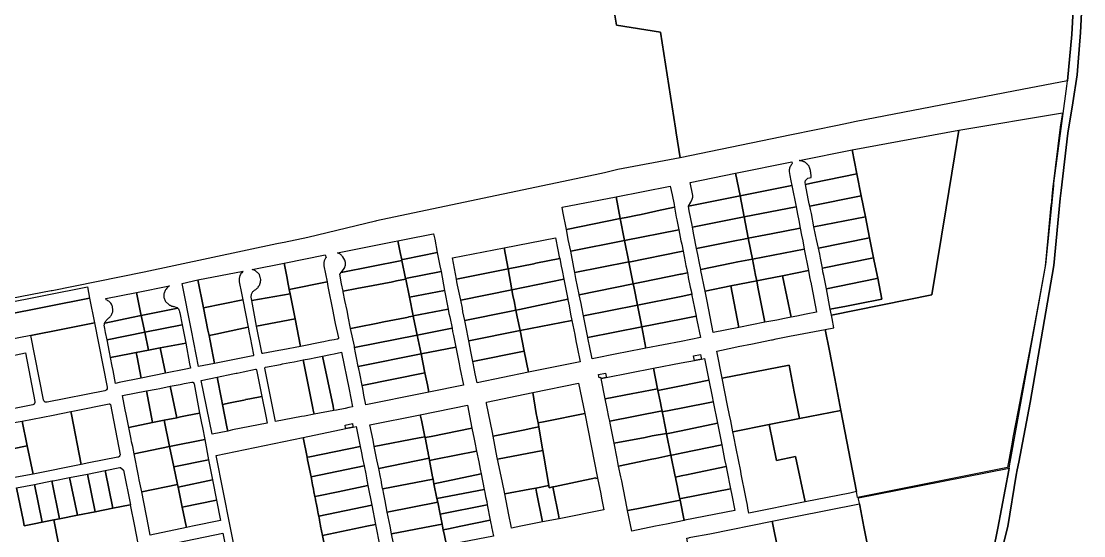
# Model space of a CAD drawing. Header units: metres. Extents: x 3 to 1005126, y 39 to 4383651.
# Drawn here: x 478278 to 479289, y 4369286 to 4369776 of the extents above; entities that cross this region are included whole.
import ezdxf

# ---------------------------------------------------------------- set-up
doc = ezdxf.new("R2010")
doc.units = ezdxf.units.M
doc.header["$MEASUREMENT"] = 0
doc.layers.add('TM_Llucmajor', color=7, linetype='Continuous')

msp = doc.modelspace()

# ---------------------------------------------------------------- linework, layer by layer
at = {"layer": 'TM_Llucmajor', "linetype": 'Continuous', "flags": 128}
for points in [[(479273.8, 4369719.4), (479230.7, 4369711.1), (479127.1, 4369691), (479072.8, 4369680.5), (479065.5, 4369679), (479055, 4369676.9), (479011, 4369667.8), (478905.2, 4369646), (478901.4, 4369669.9), (478900.8, 4369674.3), (478886.5, 4369765.5), (478844.7, 4369772.2), (478823.7, 4369898.3), (478813.9, 4369957.7), (478854.7, 4369949.7), (479131.7, 4369905.2), (479132.5, 4369905.1), (479280.9, 4369882.5), (479281.7, 4369882.4), (479281.9, 4369855.2), (479282.1, 4369839.8), (479278, 4369763.4), (479273.8, 4369719.4)], [(479049.8, 4369492.9), (479049.1, 4369496.1), (479144.7, 4369515.5), (479144.8, 4369515.5), (479158.3, 4369598.4), (479166.2, 4369647), (479170.3, 4369672.4), (479269.1, 4369688.7), (479266.8, 4369675.2), (479264.5, 4369657.2), (479259.7, 4369615.9), (479259, 4369609.3), (479258.5, 4369604.8), (479258.2, 4369601.2), (479258.1, 4369600.9), (479253.6, 4369552.7), (479252.6, 4369542.9), (479246.4, 4369507.9), (479238.8, 4369468.6), (479230.5, 4369424.2), (479227, 4369405.8), (479221.9, 4369379.8), (479221.2, 4369375.4), (479220.7, 4369371.9), (479216.9, 4369351.2), (479074.1, 4369322.6), (479073, 4369328.2), (479058.1, 4369405.5), (479052.3, 4369436), (479047.2, 4369462.2), (479043.2, 4369482.7), (479051.4, 4369484.3), (479049.8, 4369492.9)], [(479049.1, 4369496.1), (479048, 4369501.9), (479063.6, 4369504.9), (479074.5, 4369507), (479097.1, 4369511.5), (479093.2, 4369531.4), (479089.9, 4369547.6), (479089.3, 4369550.8), (479085.5, 4369569.8), (479081.5, 4369589.8), (479077.6, 4369609.7), (479073.4, 4369630.7), (479068.8, 4369653.5), (479170.3, 4369672.4), (479170.3, 4369672.4), (479166.2, 4369647), (479158.3, 4369598.4), (479144.8, 4369515.5), (479144.7, 4369515.5), (479049.1, 4369496.1)], [(479029.8, 4369627.2), (479029.7, 4369628.7), (479029.4, 4369632.1), (479029.3, 4369633.1), (479029.2, 4369634), (479029, 4369634.9), (479028.7, 4369635.8), (479028.4, 4369636.7), (479028.1, 4369637.6), (479027.9, 4369638), (479027.6, 4369638.4), (479027.3, 4369638.8), (479027.1, 4369639.1), (479026.8, 4369639.5), (479026.5, 4369639.8), (479026.2, 4369640.1), (479025.9, 4369640.4), (479025.5, 4369640.7), (479025.2, 4369641), (479024.8, 4369641.3), (479024.5, 4369641.5), (479023.9, 4369641.8), (479023.4, 4369642.1), (479022.9, 4369642.3), (479022.3, 4369642.6), (479021.8, 4369642.8), (479021.2, 4369642.9), (479020.6, 4369643.1), (479020, 4369643.2), (479019.5, 4369643.3), (479018.9, 4369643.4), (479018.3, 4369643.5), (479068.8, 4369653.5), (479073.4, 4369630.7), (479031.6, 4369622.2), (479024.5, 4369620.7), (479024.1, 4369622.4), (479024.1, 4369622.8), (479024.2, 4369623.2), (479024.3, 4369623.6), (479024.4, 4369624), (479024.6, 4369624.3), (479024.9, 4369624.7), (479026.6, 4369626.6), (479029.8, 4369627.2)], [(478962.2, 4369609.9), (478962.2, 4369610.1), (478957.9, 4369631.4), (479011.5, 4369642.2), (479011.9, 4369640.5), (479011.3, 4369639.9), (479010.8, 4369639.2), (479010.4, 4369638.5), (479010, 4369637.8), (479009.6, 4369637), (479009.3, 4369636.2), (479009.1, 4369635.4), (479009, 4369634.6), (479008.9, 4369633.8), (479008.8, 4369632.9), (479009.5, 4369629.1), (479010.4, 4369624.2), (479011.3, 4369619.8), (478962.2, 4369609.9)], [(478913, 4369599.9), (478915.3, 4369603.8), (478916.6, 4369606.7), (478917.1, 4369608.5), (478917.2, 4369610), (478914.6, 4369622.6), (478957.9, 4369631.4), (478962.2, 4369610.1), (478962.2, 4369609.9), (478913, 4369599.9)], [(479028.5, 4369600), (479028.1, 4369602.1), (479027.1, 4369607), (479024.5, 4369620.7), (479031.6, 4369622.2), (479073.4, 4369630.7), (479077.6, 4369609.7), (479028.5, 4369600)], [(478848.2, 4369588.2), (478844.1, 4369608.8), (478895.6, 4369618.9), (478897.5, 4369610.7), (478899.3, 4369601.6), (478899.7, 4369599.1), (478889.4, 4369596.9), (478886, 4369596.1), (478870.8, 4369592.8), (478866.5, 4369591.9), (478864.7, 4369591.5), (478853.7, 4369589.2), (478848.2, 4369588.1), (478848.2, 4369588.2)], [(478966.1, 4369589.7), (478962.2, 4369609.9), (479011.3, 4369619.8), (479015.5, 4369599.5), (478966.1, 4369589.7)], [(478796.9, 4369577.8), (478793.4, 4369595), (478792.7, 4369598.9), (478844.1, 4369608.8), (478848.2, 4369588.2), (478796.9, 4369577.8)], [(478916.9, 4369580), (478916.5, 4369581.9), (478913.8, 4369595.6), (478913, 4369599.9), (478962.2, 4369609.9), (478966.1, 4369589.7), (478916.9, 4369580)], [(479032.4, 4369580.4), (479030.1, 4369593.1), (479029.2, 4369596.7), (479028.5, 4369600), (479077.6, 4369609.7), (479081.5, 4369589.8), (479032.4, 4369580.4)], [(478852.3, 4369567.4), (478848.2, 4369588.1), (478853.7, 4369589.2), (478864.7, 4369591.5), (478866.5, 4369591.9), (478870.8, 4369592.8), (478886, 4369596.1), (478889.4, 4369596.9), (478899.7, 4369599.1), (478901.4, 4369589.6), (478902, 4369586.9), (478903.8, 4369577.5), (478852.3, 4369567.4)], [(478969.9, 4369569.4), (478969.9, 4369569.7), (478966.1, 4369589.7), (479015.5, 4369599.5), (479017, 4369592.3), (479018.1, 4369586.4), (479019.5, 4369579.2), (478991.7, 4369573.7), (478986.6, 4369572.7), (478969.9, 4369569.4)], [(478801, 4369557.2), (478798.7, 4369568.4), (478798, 4369572.3), (478796.9, 4369577.8), (478848.2, 4369588.2), (478848.2, 4369588.1), (478852.3, 4369567.4), (478801, 4369557.2)], [(478920.8, 4369559.7), (478918.3, 4369572.6), (478916.9, 4369580), (478966.1, 4369589.7), (478969.9, 4369569.7), (478969.9, 4369569.4), (478965.9, 4369568.6), (478958.8, 4369567.2), (478920.8, 4369559.7)], [(479036.7, 4369560.1), (479035, 4369568.2), (479033.9, 4369572.6), (479032.4, 4369580.4), (479081.5, 4369589.8), (479085.5, 4369569.8), (479036.7, 4369560.1)], [(478856.3, 4369547.1), (478852.3, 4369567.4), (478903.8, 4369577.5), (478905.9, 4369567.1), (478906.1, 4369566.1), (478906.6, 4369563.9), (478907.9, 4369557.1), (478906.1, 4369556.8), (478856.4, 4369546.7), (478856.3, 4369547.1)], [(478973.9, 4369549.6), (478969.9, 4369569.4), (478986.6, 4369572.7), (478991.7, 4369573.7), (479019.5, 4369579.2), (479020.8, 4369572.4), (479021.8, 4369566.9), (479023.3, 4369558.9), (478973.9, 4369549.6)], [(478582.4, 4369536.7), (478582.5, 4369536.8), (478584.7, 4369539.7), (478585.9, 4369541.7), (478586.1, 4369542.3), (478586.3, 4369543), (478586.5, 4369543.7), (478586.6, 4369544.4), (478586.6, 4369545.1), (478586.6, 4369545.8), (478586.5, 4369546.5), (478586.4, 4369547.2), (478586.2, 4369547.8), (478586, 4369548.5), (478583.9, 4369551.8), (478583.4, 4369552.4), (478582.9, 4369553.1), (478582.4, 4369553.6), (478581.7, 4369554.1), (478581.1, 4369554.6), (478580.4, 4369555), (478579.6, 4369555.3), (478578.9, 4369555.5), (478632.8, 4369566.2), (478636.4, 4369566.9), (478637.7, 4369560.6), (478638, 4369559.1), (478638.6, 4369555.9), (478640.1, 4369549), (478640.2, 4369548.4), (478582.4, 4369536.7)], [(478637.7, 4369560.6), (478636.4, 4369566.9), (478642.8, 4369568.2), (478669.9, 4369573.5), (478670.5, 4369573.7), (478671.5, 4369568.5), (478674, 4369555.9), (478642.6, 4369549.5), (478640.5, 4369549.1), (478640.1, 4369549), (478638.6, 4369555.9), (478638, 4369559.1), (478637.7, 4369560.6)], [(478741.3, 4369540.4), (478737.5, 4369560.4), (478786.6, 4369569.7), (478788.8, 4369558.3), (478790.1, 4369551.9), (478790.5, 4369550.1), (478767.9, 4369545.7), (478765.9, 4369545.2), (478741.3, 4369540.4)], [(478805, 4369536.8), (478804, 4369541.5), (478801, 4369557), (478801, 4369557.2), (478852.3, 4369567.4), (478856.3, 4369547.1), (478805, 4369536.8)], [(478924.7, 4369539.6), (478923.5, 4369545.6), (478921.9, 4369554), (478920.8, 4369559.7), (478958.8, 4369567.2), (478965.9, 4369568.6), (478969.9, 4369569.4), (478973.9, 4369549.6), (478960, 4369547), (478954.1, 4369545.8), (478924.7, 4369539.6)], [(479040.5, 4369541), (479038.7, 4369550.6), (479038, 4369554.2), (479036.7, 4369560.1), (479085.5, 4369569.8), (479089.3, 4369550.8), (479040.5, 4369541)], [(478692.1, 4369530.6), (478688.4, 4369550.7), (478737.5, 4369560.4), (478741.3, 4369540.4), (478692.1, 4369530.6)], [(478860.4, 4369526.2), (478856.4, 4369546.7), (478906.1, 4369556.8), (478907.9, 4369557.1), (478909.9, 4369547), (478910.6, 4369543.2), (478910.8, 4369542.3), (478912.1, 4369536.4), (478906.1, 4369535.2), (478905.4, 4369535.1), (478869.9, 4369528.1), (478860.4, 4369526.2)], [(478977, 4369534.2), (478973.9, 4369549.6), (479023.3, 4369558.9), (479027.3, 4369538.6), (479002.5, 4369533.7), (478986.2, 4369530.5), (478984.6, 4369530.2), (478978, 4369528.9), (478977, 4369534.2)], [(478531, 4369531.3), (478528.1, 4369545.8), (478567.1, 4369553.8), (478568.2, 4369551), (478567.7, 4369550.5), (478567.3, 4369549.9), (478566.9, 4369549.3), (478566.6, 4369548.7), (478566.4, 4369548.1), (478566.2, 4369547.4), (478566, 4369546.7), (478565.9, 4369546.1), (478565.9, 4369545.4), (478565.9, 4369544.7), (478566, 4369544), (478566.1, 4369543.3), (478569.1, 4369528), (478533.1, 4369520.8), (478531.4, 4369529.3), (478531.3, 4369529.9), (478531.1, 4369530.9), (478531, 4369531.3)], [(478582.9, 4369526), (478582.1, 4369529.7), (478581.4, 4369533.8), (478581.2, 4369535.2), (478581.5, 4369535.6), (478582.4, 4369536.7), (478640.2, 4369548.4), (478643.7, 4369531.2), (478643.8, 4369530.6), (478635.1, 4369528.8), (478630.1, 4369527.7), (478628.1, 4369527.3), (478613, 4369524.4), (478597.4, 4369521.5), (478584.3, 4369519.1), (478582.9, 4369526)], [(478640.2, 4369548.4), (478640.1, 4369549), (478640.5, 4369549.1), (478642.6, 4369549.5), (478674, 4369555.9), (478676.5, 4369543.1), (478677.6, 4369537.7), (478643.7, 4369531.2), (478640.2, 4369548.4)], [(478745, 4369520.4), (478741.3, 4369540.4), (478765.9, 4369545.2), (478767.9, 4369545.7), (478790.5, 4369550.1), (478791.9, 4369542.9), (478792.7, 4369538.7), (478794.4, 4369530.4), (478745, 4369520.4)], [(478806, 4369531.2), (478805, 4369536.8), (478856.3, 4369547.1), (478856.4, 4369546.7), (478860.4, 4369526.2), (478809.1, 4369515.7), (478809.1, 4369515.9), (478806, 4369531.2)], [(478928.8, 4369519.1), (478924.8, 4369538.9), (478924.7, 4369539.6), (478954.1, 4369545.8), (478960, 4369547), (478973.9, 4369549.6), (478977, 4369534.2), (478978, 4369528.9), (478953.3, 4369524), (478928.8, 4369519.1)], [(479044.3, 4369521.3), (479041.8, 4369534.1), (479041.1, 4369537.6), (479040.5, 4369541), (479089.3, 4369550.8), (479089.9, 4369547.6), (479093.2, 4369531.4), (479090.9, 4369530.9), (479044.3, 4369521.3)], [(478451.4, 4369503.3), (478446.1, 4369529.8), (478489.2, 4369538.2), (478488.5, 4369537.4), (478487.8, 4369536.6), (478487.1, 4369535.8), (478486.6, 4369534.8), (478486.1, 4369533.9), (478485.9, 4369533.5), (478485.7, 4369532.8), (478485.6, 4369532.2), (478485.5, 4369531.5), (478485.4, 4369530.9), (478485.4, 4369530.2), (478485.4, 4369529.5), (478485.4, 4369528.9), (478485.5, 4369528.2), (478485.5, 4369528), (478486.1, 4369524.9), (478487.1, 4369520.3), (478488.9, 4369510.7), (478451.4, 4369503.3)], [(478497.3, 4369510.1), (478496.7, 4369513.3), (478496.7, 4369513.8), (478496.7, 4369514.6), (478497, 4369515.4), (478497.2, 4369516.2), (478497.5, 4369516.9), (478497.8, 4369517.6), (478498.2, 4369518.1), (478498.5, 4369518.6), (478499, 4369519.1), (478499.4, 4369519.5), (478499.9, 4369520), (478500.5, 4369520.3), (478501.2, 4369520.7), (478501.9, 4369521.3), (478502.5, 4369521.8), (478503.1, 4369522.4), (478503.6, 4369523), (478504.1, 4369523.7), (478504.5, 4369524.4), (478504.9, 4369525.1), (478505.2, 4369525.8), (478505.5, 4369526.7), (478505.7, 4369527.6), (478505.8, 4369528.5), (478505.9, 4369529.4), (478505.9, 4369530.3), (478505.8, 4369531.3), (478505.5, 4369532.1), (478504.6, 4369534.8), (478504.1, 4369535.5), (478503.5, 4369536.1), (478502.9, 4369536.7), (478502.3, 4369537.3), (478501.7, 4369537.8), (478501, 4369538.3), (478500.2, 4369538.7), (478499.5, 4369539.1), (478498.7, 4369539.4), (478497.9, 4369539.6), (478528.1, 4369545.8), (478531, 4369531.3), (478531.1, 4369530.9), (478531.3, 4369529.9), (478531.4, 4369529.3), (478533.1, 4369520.8), (478533.9, 4369516.5), (478497.3, 4369510.1)], [(478643.8, 4369530.6), (478643.7, 4369531.2), (478677.6, 4369537.7), (478680.9, 4369519.8), (478647.4, 4369513.4), (478643.9, 4369530.6), (478643.8, 4369530.6)], [(478696.3, 4369510.4), (478693.3, 4369524.9), (478692.6, 4369528.1), (478692.1, 4369530.6), (478741.3, 4369540.4), (478745, 4369520.4), (478696.3, 4369510.4)], [(479010.7, 4369494.3), (479002.5, 4369533.7), (479027.3, 4369538.6), (479028.4, 4369532.6), (479029.3, 4369528.2), (479029.4, 4369527.7), (479030.1, 4369524.2), (479034.9, 4369499.1), (479025.1, 4369497.2), (479016.1, 4369495.4), (479010.7, 4369494.3)], [(478461.9, 4369450.3), (478446.8, 4369447.2), (478439.9, 4369481.5), (478431.1, 4369526.5), (478446.1, 4369529.8), (478451.4, 4369503.3), (478455.7, 4369481.8), (478456.7, 4369476.8), (478457.7, 4369471.7), (478461.9, 4369450.3)], [(478533.9, 4369516.5), (478533.1, 4369520.8), (478569.1, 4369528), (478569.9, 4369523.4), (478574.4, 4369500), (478576, 4369491.4), (478576.6, 4369488.3), (478580, 4369474.8), (478579.9, 4369474.5), (478579.9, 4369474.3), (478579.8, 4369474), (478579.6, 4369473.8), (478579.4, 4369473.6), (478579.2, 4369473.5), (478579, 4369473.4), (478578.7, 4369473.3), (478575.7, 4369472.8), (478571.3, 4369472), (478566, 4369470.7), (478564.2, 4369470.4), (478543.7, 4369466.5), (478538.6, 4369492.7), (478533.9, 4369516.5)], [(478643.8, 4369530.6), (478643.9, 4369530.6), (478647.4, 4369513.4), (478651.1, 4369495.5), (478651.1, 4369495.4), (478651, 4369495.4), (478646.6, 4369494.5), (478646.6, 4369494.4), (478643.4, 4369493.8), (478623, 4369489.8), (478615.8, 4369488.4), (478599.7, 4369485.2), (478591.6, 4369483.5), (478591.5, 4369483.4), (478589.1, 4369495.1), (478589.1, 4369495.2), (478588.1, 4369500.6), (478586.1, 4369510.2), (478584.5, 4369518.4), (478584.3, 4369519.1), (478597.4, 4369521.5), (478613, 4369524.4), (478628.1, 4369527.3), (478630.1, 4369527.7), (478635.1, 4369528.8), (478643.8, 4369530.6)], [(478746, 4369515.1), (478745, 4369520.4), (478794.4, 4369530.4), (478798.2, 4369511.4), (478752.2, 4369501.6), (478748.7, 4369500.9), (478747, 4369510), (478746.8, 4369510.9), (478746, 4369515.1)], [(478861.3, 4369521.9), (478860.4, 4369526.2), (478869.9, 4369528.1), (478905.4, 4369535.1), (478906.1, 4369535.2), (478912.1, 4369536.4), (478912.3, 4369535.4), (478912.9, 4369532.2), (478914.8, 4369522.9), (478915.6, 4369519.4), (478916.2, 4369516.1), (478906.1, 4369514), (478864.5, 4369505.7), (478861.3, 4369521.9)], [(478961.1, 4369484.5), (478953.3, 4369524), (478978, 4369528.9), (478979.2, 4369523), (478985.9, 4369489.4), (478961.1, 4369484.5)], [(478979.2, 4369523), (478978, 4369528.9), (478984.6, 4369530.2), (478986.2, 4369530.5), (479002.5, 4369533.7), (479010.7, 4369494.3), (479004.6, 4369493.1), (478997.1, 4369491.6), (478985.9, 4369489.4), (478979.2, 4369523)], [(479048, 4369501.9), (479044.3, 4369521.3), (479090.9, 4369530.9), (479093.2, 4369531.4), (479097.1, 4369511.5), (479074.5, 4369507), (479063.6, 4369504.9), (479048, 4369501.9)], [(478261.4, 4369496.1), (478259.5, 4369506.6), (478259.4, 4369506.9), (478340.9, 4369523.2), (478343, 4369512.5), (478261.4, 4369496.1)], [(478357.4, 4369488.7), (478357.5, 4369489.2), (478357.9, 4369489.9), (478358.4, 4369490.6), (478358.9, 4369491.3), (478359.4, 4369491.9), (478360, 4369492.5), (478360.6, 4369493.1), (478361.3, 4369493.6), (478361.9, 4369494.1), (478362.5, 4369494.7), (478363, 4369495.3), (478363.5, 4369495.9), (478363.9, 4369496.6), (478364.3, 4369497.3), (478364.6, 4369498), (478364.8, 4369498.7), (478365, 4369499.5), (478365.1, 4369500.3), (478365.2, 4369501.1), (478364.8, 4369504.4), (478364.5, 4369505.2), (478364.1, 4369506.1), (478363.7, 4369506.8), (478363.1, 4369507.6), (478362.6, 4369508.3), (478361.9, 4369508.9), (478361.2, 4369509.5), (478360.5, 4369510), (478359.7, 4369510.5), (478358.9, 4369510.9), (478358.6, 4369512.1), (478387.6, 4369517.9), (478391.2, 4369500.4), (478391.9, 4369497.1), (478392.2, 4369495.8), (478382.9, 4369493.9), (478357.4, 4369488.7)], [(478391.2, 4369500.4), (478387.6, 4369517.9), (478418.9, 4369524.1), (478418.2, 4369523.6), (478417.5, 4369523), (478416.9, 4369522.4), (478416.4, 4369521.8), (478415.8, 4369521.1), (478415.4, 4369520.4), (478415, 4369519.7), (478414.6, 4369518.9), (478414.3, 4369518.1), (478414, 4369517.3), (478413.8, 4369516.5), (478413.7, 4369515.7), (478413.6, 4369514.8), (478413.7, 4369514), (478413.8, 4369513.1), (478414, 4369512.3), (478414.2, 4369511.5), (478414.5, 4369510.7), (478415, 4369510), (478415.4, 4369509.3), (478418.3, 4369506.3), (478419, 4369505.9), (478419.6, 4369505.6), (478420.3, 4369505.3), (478421.2, 4369504.9), (478422.2, 4369504.7), (478422.8, 4369504.5), (478423.4, 4369504.4), (478425.2, 4369503.9), (478426.2, 4369503.5), (478427, 4369502.9), (478392.2, 4369495.8), (478391.9, 4369497.1), (478391.2, 4369500.4)], [(478501.9, 4369485.7), (478497.3, 4369510.1), (478533.9, 4369516.5), (478538.6, 4369492.7), (478501.9, 4369485.7)], [(478651.1, 4369495.5), (478647.4, 4369513.4), (478680.9, 4369519.8), (478684.3, 4369502), (478651.1, 4369495.5)], [(478700.1, 4369491.3), (478698.4, 4369499.3), (478697.9, 4369503), (478696.3, 4369510.4), (478745, 4369520.4), (478746, 4369515.1), (478746.8, 4369510.9), (478747, 4369510), (478748.7, 4369500.9), (478742.6, 4369499.6), (478700.1, 4369491.3)], [(478813.1, 4369495.5), (478811.4, 4369503.9), (478810.8, 4369507.2), (478809.1, 4369515.7), (478860.4, 4369526.2), (478861.3, 4369521.9), (478864.5, 4369505.7), (478813.1, 4369495.5)], [(478961.1, 4369484.5), (478936.6, 4369479.7), (478930.8, 4369509.5), (478928.8, 4369519.1), (478953.3, 4369524), (478961.1, 4369484.5)], [(478343, 4369512.5), (478347.6, 4369489), (478317.4, 4369482.9), (478287.1, 4369476.9), (478265.8, 4369472.6), (478261.4, 4369496.1), (478343, 4369512.5)], [(478455.7, 4369481.8), (478451.4, 4369503.3), (478488.9, 4369510.7), (478493.9, 4369484.8), (478468.8, 4369479.4), (478464.9, 4369478.5), (478456.7, 4369476.8), (478455.7, 4369481.8)], [(478750, 4369494.7), (478748.7, 4369500.9), (478752.2, 4369501.6), (478798.2, 4369511.4), (478798.3, 4369510.9), (478799.4, 4369505), (478800.9, 4369497.3), (478802.1, 4369491.2), (478752.7, 4369481.5), (478750, 4369494.7)], [(478868.6, 4369485), (478864.5, 4369505.7), (478906.1, 4369514), (478916.2, 4369516.1), (478916.4, 4369514.9), (478917.3, 4369510.5), (478920.4, 4369495.2), (478906.1, 4369492.4), (478868.6, 4369485)], [(478392.8, 4369493.1), (478392.2, 4369495.8), (478427, 4369502.9), (478427.6, 4369502.2), (478428.1, 4369501.2), (478428.3, 4369500.7), (478428.7, 4369499.5), (478428.9, 4369498.6), (478431.2, 4369486.9), (478395.5, 4369479.9), (478392.8, 4369493.1)], [(478654.8, 4369477.2), (478651.1, 4369495.4), (478651.1, 4369495.5), (478684.3, 4369502), (478685.1, 4369497.9), (478685.8, 4369494.7), (478688, 4369483.8), (478654.8, 4369477.2)], [(478703.9, 4369471.8), (478701, 4369486.5), (478700.1, 4369491.3), (478742.6, 4369499.6), (478748.7, 4369500.9), (478750, 4369494.7), (478752.7, 4369481.5), (478703.9, 4369471.8)], [(478817.2, 4369475.1), (478813.1, 4369495.5), (478864.5, 4369505.7), (478868.6, 4369485), (478817.2, 4369475.1)], [(478347.6, 4369489), (478359.7, 4369427.8), (478359.8, 4369427), (478359.6, 4369426.3), (478359.6, 4369426.1), (478359.1, 4369425.2), (478358.9, 4369425.1), (478358.3, 4369424.6), (478357.4, 4369424.2), (478302.5, 4369413.4), (478301.8, 4369413.3), (478301.2, 4369413.4), (478300.8, 4369413.5), (478300, 4369414), (478299.3, 4369414.8), (478299, 4369415.7), (478287.1, 4369476.9), (478317.4, 4369482.9), (478347.6, 4369489)], [(478359.6, 4369472.8), (478358.2, 4369479.7), (478357.5, 4369483.4), (478357.4, 4369483.8), (478357.3, 4369484.4), (478357.2, 4369484.9), (478357.1, 4369485.5), (478357, 4369486.2), (478357, 4369486.8), (478357.1, 4369487.4), (478357.2, 4369488), (478357.3, 4369488.6), (478357.4, 4369488.7), (478382.9, 4369493.9), (478392.2, 4369495.8), (478392.8, 4369493.1), (478395.5, 4369479.9), (478359.6, 4369472.8)], [(478399.1, 4369462.9), (478395.5, 4369479.9), (478431.2, 4369486.9), (478434.5, 4369469.7), (478410.3, 4369465), (478399.1, 4369462.9)], [(478543.7, 4369466.5), (478526.8, 4369463.2), (478523, 4369462.6), (478507.8, 4369459.6), (478507.6, 4369459.7), (478507.4, 4369459.8), (478507.2, 4369460), (478507, 4369460.2), (478506.9, 4369460.4), (478506.8, 4369460.7), (478501.9, 4369485.7), (478538.6, 4369492.7), (478543.7, 4369466.5)], [(478651.1, 4369495.4), (478654.8, 4369477.2), (478595.3, 4369465.3), (478595, 4369466.6), (478591.5, 4369483.4), (478591.6, 4369483.5), (478599.7, 4369485.2), (478615.8, 4369488.4), (478623, 4369489.8), (478643.4, 4369493.8), (478646.6, 4369494.4), (478646.6, 4369494.5), (478651, 4369495.4), (478651.1, 4369495.4)], [(478756.7, 4369462), (478752.7, 4369481.5), (478802.1, 4369491.2), (478804.8, 4369477.7), (478806, 4369471.8), (478807.2, 4369465.7), (478809.9, 4369451.9), (478760.8, 4369441.9), (478756.7, 4369462)], [(478872.6, 4369464.7), (478868.6, 4369485), (478906.1, 4369492.4), (478920.4, 4369495.2), (478920.5, 4369494.7), (478921.1, 4369491.5), (478924.4, 4369474.9), (478906.1, 4369471.3), (478872.6, 4369464.7)], [(478362.9, 4369455.9), (478361.9, 4369461), (478359.6, 4369472.8), (478395.5, 4369479.9), (478399.1, 4369462.9), (478387.4, 4369460.6), (478381.1, 4369459.4), (478362.9, 4369455.9)], [(478457.7, 4369471.7), (478456.7, 4369476.8), (478464.9, 4369478.5), (478468.8, 4369479.4), (478493.9, 4369484.8), (478495, 4369479.3), (478495.9, 4369475), (478499.1, 4369458.5), (478499.1, 4369458.4), (478499.1, 4369458.4), (478499.1, 4369458.3), (478499.1, 4369458.2), (478499.1, 4369458.1), (478499, 4369458), (478499, 4369457.9), (478498.9, 4369457.8), (478498.9, 4369457.7), (478498.8, 4369457.6), (478498.7, 4369457.6), (478498.6, 4369457.5), (478498.6, 4369457.5), (478498.5, 4369457.4), (478498.4, 4369457.4), (478498.3, 4369457.4), (478461.9, 4369450.3), (478457.7, 4369471.7)], [(478598.8, 4369447.4), (478597.1, 4369455.6), (478596.2, 4369460.5), (478595.3, 4369465.3), (478654.8, 4369477.2), (478658.5, 4369459.3), (478598.8, 4369447.4)], [(478658.5, 4369459.3), (478654.8, 4369477.2), (478688, 4369483.8), (478688.6, 4369480.6), (478689.3, 4369477), (478691.6, 4369465.8), (478658.5, 4369459.3)], [(478707.8, 4369452.1), (478706.3, 4369459.9), (478703.9, 4369471.8), (478752.7, 4369481.5), (478756.7, 4369462), (478707.8, 4369452.1)], [(478872.6, 4369464.7), (478853, 4369460.9), (478846.5, 4369459.6), (478821.3, 4369454.5), (478820.6, 4369457.9), (478819.4, 4369464), (478817.2, 4369474.8), (478817.2, 4369475.1), (478868.6, 4369485), (478872.6, 4369464.7)], [(478945.2, 4369436.2), (478940, 4369462), (478956.1, 4369465.4), (478960.4, 4369466.3), (478974.1, 4369469), (478978.6, 4369469.9), (478992.2, 4369472.7), (478993, 4369472.8), (478996.5, 4369473.6), (479010.8, 4369476.4), (479012.6, 4369476.8), (479043.2, 4369482.7), (479047.2, 4369462.2), (479052.3, 4369436), (479058.1, 4369405.5), (479018.7, 4369397.7), (479013.8, 4369423.2), (479008.8, 4369448.6), (478945.2, 4369436.2)], [(478415.1, 4369440.9), (478410.3, 4369465), (478434.5, 4369469.7), (478438.2, 4369450), (478439.1, 4369445.8), (478434.6, 4369444.9), (478415.1, 4369440.9)], [(478662.2, 4369441.2), (478658.5, 4369459.3), (478691.6, 4369465.8), (478694.8, 4369449.9), (478695.5, 4369446), (478698.8, 4369429.5), (478665.9, 4369422.9), (478664.5, 4369429.8), (478662.2, 4369441.2)], [(478392.1, 4369436.2), (478371.2, 4369432), (478367.7, 4369431.3), (478365.3, 4369443.5), (478364.5, 4369447.8), (478362.9, 4369455.9), (478381.1, 4369459.4), (478387.4, 4369460.6), (478388.3, 4369456.1), (478392.1, 4369436.2)], [(478388.3, 4369456.1), (478387.4, 4369460.6), (478399.1, 4369462.9), (478410.3, 4369465), (478415.1, 4369440.9), (478392.1, 4369436.2), (478388.3, 4369456.1)], [(478546.4, 4369453.6), (478552.2, 4369454.7), (478558.3, 4369455.9), (478564.7, 4369457.3), (478574.7, 4369409.7), (478574.8, 4369409.4), (478575.5, 4369405.4), (478556.8, 4369401.9), (478555.9, 4369405.9), (478555.6, 4369407.8), (478546.4, 4369453.6)], [(478564.7, 4369457.3), (478572.3, 4369458.9), (478575.9, 4369459.5), (478582.7, 4369460.9), (478590, 4369425.3), (478593.2, 4369409.1), (478589.9, 4369408.3), (478586.3, 4369407.5), (478578, 4369405.7), (478575.5, 4369405.4), (478574.8, 4369409.4), (478574.7, 4369409.7), (478564.7, 4369457.3)], [(478602.4, 4369429.4), (478600.2, 4369440.7), (478599.3, 4369445.2), (478598.8, 4369447.4), (478658.5, 4369459.3), (478662.2, 4369441.2), (478602.4, 4369429.4)], [(478760.8, 4369441.9), (478711.8, 4369431.9), (478710.1, 4369440.3), (478709.4, 4369443.9), (478707.8, 4369452.1), (478756.7, 4369462), (478760.8, 4369441.9)], [(478918.4, 4369454.4), (478917.8, 4369457.5), (478924.5, 4369458.8), (478925.1, 4369455.7), (478925.4, 4369454.3), (478918.7, 4369453.1), (478918.4, 4369454.4)], [(478544.7, 4369399.7), (478519.8, 4369394.9), (478509.7, 4369445.7), (478509.7, 4369446), (478510, 4369446.4), (478510.2, 4369446.5), (478510.4, 4369446.6), (478524.8, 4369449.4), (478526.7, 4369449.9), (478533.6, 4369451.2), (478537.7, 4369451.9), (478546.4, 4369453.6), (478555.6, 4369407.8), (478555.9, 4369405.9), (478556.8, 4369401.9), (478547.5, 4369400.2), (478544.7, 4369399.7)], [(478833.9, 4369416.5), (478830, 4369435.8), (478834.8, 4369436.8), (478879.7, 4369445.8), (478883.6, 4369426.2), (478863.6, 4369422.3), (478860, 4369421.6), (478833.9, 4369416.5)], [(478883.6, 4369426.2), (478879.7, 4369445.8), (478906.1, 4369450.8), (478918.7, 4369453.1), (478925.4, 4369454.3), (478928.4, 4369455), (478932.6, 4369434.2), (478906.1, 4369428.9), (478884, 4369424.5), (478883.6, 4369426.2)], [(478955.3, 4369385.1), (478953.3, 4369395.5), (478952.2, 4369401), (478950.3, 4369410.2), (478945.2, 4369436.2), (479008.8, 4369448.6), (479013.8, 4369423.2), (479018.7, 4369397.7), (478989.9, 4369392), (478955.3, 4369385.1)], [(478474.5, 4369385.9), (478459.7, 4369382.9), (478449.2, 4369434), (478464.5, 4369437.2), (478468.5, 4369416.4), (478469.5, 4369411.3), (478473.7, 4369389.9), (478474.5, 4369385.9)], [(478464.5, 4369437.2), (478479.3, 4369440.3), (478482.5, 4369440.9), (478483.4, 4369441.1), (478489.3, 4369442.3), (478501, 4369444.7), (478501.2, 4369444.8), (478501.4, 4369444.7), (478501.6, 4369444.6), (478501.7, 4369444.5), (478501.9, 4369444.3), (478501.9, 4369444.1), (478506.9, 4369418.9), (478495.5, 4369416.5), (478493.7, 4369416.2), (478491.5, 4369415.8), (478491.4, 4369415.7), (478476.7, 4369412.8), (478469.5, 4369411.3), (478468.5, 4369416.4), (478464.5, 4369437.2)], [(478659.5, 4369421.7), (478606.1, 4369411), (478604.2, 4369420), (478603.8, 4369422.3), (478603, 4369426.4), (478602.4, 4369429.4), (478662.2, 4369441.2), (478664.5, 4369429.8), (478665.9, 4369422.9), (478659.5, 4369421.7)], [(478829.8, 4369436.8), (478828, 4369436.5), (478827.4, 4369439.7), (478834, 4369441), (478834.7, 4369437.8), (478834.8, 4369436.8), (478830, 4369435.8), (478829.8, 4369436.8)], [(478397.1, 4369424.1), (478397.3, 4369424.1), (478406.5, 4369425.9), (478409.8, 4369426.5), (478419.7, 4369428.5), (478426, 4369398.6), (478413.9, 4369396.2), (478402.9, 4369394), (478397.1, 4369424.1)], [(478419.7, 4369428.5), (478429.1, 4369430.3), (478433.1, 4369431.1), (478440.4, 4369432.5), (478440.5, 4369432.5), (478440.5, 4369432.5), (478440.6, 4369432.5), (478440.7, 4369432.5), (478440.8, 4369432.5), (478440.8, 4369432.5), (478440.9, 4369432.5), (478441, 4369432.5), (478441.1, 4369432.5), (478441.2, 4369432.5), (478441.2, 4369432.4), (478441.3, 4369432.4), (478441.4, 4369432.4), (478441.5, 4369432.3), (478441.5, 4369432.3), (478441.6, 4369432.3), (478441.7, 4369432.2), (478441.8, 4369432.1), (478441.9, 4369432), (478442, 4369431.9), (478442, 4369431.9), (478442.1, 4369431.8), (478442.1, 4369431.8), (478442.2, 4369431.7), (478442.2, 4369431.6), (478442.2, 4369431.6), (478442.3, 4369431.5), (478442.3, 4369431.4), (478442.3, 4369431.3), (478442.3, 4369431.3), (478442.4, 4369430.9), (478447.7, 4369403), (478436, 4369400.6), (478429.6, 4369399.3), (478426, 4369398.6), (478419.7, 4369428.5)], [(478770, 4369393.7), (478768.2, 4369402.6), (478764.8, 4369422.5), (478808.5, 4369431.4), (478814.4, 4369402.6), (478776.8, 4369395.1), (478770, 4369393.7)], [(478838.1, 4369395.3), (478837.3, 4369399.2), (478835.7, 4369407.3), (478833.9, 4369416.5), (478860, 4369421.6), (478863.6, 4369422.3), (478883.6, 4369426.2), (478884, 4369424.5), (478886, 4369414.4), (478887.4, 4369407.6), (478887.9, 4369405.2), (478838.1, 4369395.3)], [(478886, 4369414.4), (478884, 4369424.5), (478906.1, 4369428.9), (478932.6, 4369434.2), (478935.7, 4369418.9), (478936.7, 4369413.8), (478906.1, 4369407.7), (478888.1, 4369404.1), (478887.9, 4369405.2), (478887.4, 4369407.6), (478886, 4369414.4)], [(478376.9, 4369406.1), (478374.2, 4369419.6), (478397.1, 4369424.1), (478402.9, 4369394), (478380.3, 4369389.4), (478377.8, 4369401.9), (478376.9, 4369406.1)], [(478469.5, 4369411.3), (478476.7, 4369412.8), (478491.4, 4369415.7), (478491.5, 4369415.8), (478493.7, 4369416.2), (478495.5, 4369416.5), (478506.9, 4369418.9), (478510.6, 4369400.1), (478512, 4369393.4), (478479, 4369386.9), (478474.5, 4369385.9), (478473.7, 4369389.9), (478469.5, 4369411.3)], [(478727.1, 4369381.1), (478726.4, 4369384.5), (478720.9, 4369412.2), (478720.7, 4369413.5), (478764.8, 4369422.5), (478768.2, 4369402.6), (478770, 4369393.7), (478770.7, 4369389.9), (478766, 4369388.9), (478755.7, 4369386.8), (478727.1, 4369381.1)], [(478335.1, 4369354.1), (478325.8, 4369401.8), (478325.2, 4369404.6), (478328.5, 4369405.1), (478361.5, 4369411.8), (478361.6, 4369411.8), (478361.7, 4369411.8), (478361.8, 4369411.8), (478361.8, 4369411.8), (478361.9, 4369411.8), (478362, 4369411.8), (478362.1, 4369411.7), (478362.2, 4369411.7), (478362.3, 4369411.6), (478362.4, 4369411.6), (478362.5, 4369411.5), (478362.5, 4369411.5), (478362.6, 4369411.4), (478362.7, 4369411.3), (478362.7, 4369411.3), (478362.8, 4369411.2), (478372.1, 4369363.2), (478371.9, 4369362.5), (478371.3, 4369361.7), (478370.5, 4369361.1), (478369.8, 4369360.9), (478342.4, 4369355.5), (478335.1, 4369354.1)], [(478658.8, 4369396.4), (478657.6, 4369401.4), (478702.6, 4369410.4), (478707, 4369388.7), (478668.2, 4369380.8), (478662.3, 4369379.6), (478662.2, 4369380.5), (478658.8, 4369396.4)], [(478842.2, 4369374.5), (478838.8, 4369391.9), (478838.1, 4369395.3), (478887.9, 4369405.2), (478888.1, 4369404.1), (478888.6, 4369401.5), (478890.9, 4369390.3), (478892.2, 4369383.7), (478878.5, 4369381.2), (478871.8, 4369379.9), (478842.2, 4369374.5)], [(478888.6, 4369401.5), (478888.1, 4369404.1), (478906.1, 4369407.7), (478936.7, 4369413.8), (478940.7, 4369393.4), (478906.1, 4369386.2), (478892.3, 4369383.4), (478892.2, 4369383.7), (478890.9, 4369390.3), (478888.6, 4369401.5)], [(479024.1, 4369318.4), (479015, 4369361.7), (478996.8, 4369358), (478989.9, 4369392), (479018.7, 4369397.7), (479058.1, 4369405.5), (479073, 4369328.2), (479066.6, 4369326.9), (479024.1, 4369318.4)], [(478243.5, 4369370.1), (478239.9, 4369388.9), (478278.9, 4369395.2), (478283.7, 4369371.7), (478244.7, 4369363.8), (478244.2, 4369366.6), (478243.5, 4369370.1)], [(478335.1, 4369354.1), (478289.2, 4369345), (478283.7, 4369371.7), (478278.9, 4369395.2), (478308.4, 4369401.1), (478325.2, 4369404.6), (478325.8, 4369401.8), (478335.1, 4369354.1)], [(478380.3, 4369389.4), (478402.9, 4369394), (478413.9, 4369396.2), (478419.1, 4369371.1), (478385.4, 4369364.3), (478384, 4369371.3), (478383, 4369375.6), (478382.6, 4369378.3), (478380.3, 4369389.4)], [(478413.9, 4369396.2), (478426, 4369398.6), (478429.6, 4369399.3), (478436, 4369400.6), (478447.7, 4369403), (478449.6, 4369393.3), (478450.4, 4369389.3), (478452.6, 4369377.9), (478419.1, 4369371.1), (478413.9, 4369396.2)], [(478611.2, 4369384.6), (478609.8, 4369391.9), (478657.6, 4369401.4), (478658.8, 4369396.4), (478662.2, 4369380.5), (478658.5, 4369379.8), (478656.8, 4369379.5), (478614, 4369371.2), (478612.8, 4369377.1), (478611.2, 4369384.6)], [(478770.7, 4369389.9), (478770, 4369393.7), (478776.8, 4369395.1), (478814.4, 4369402.6), (478826.5, 4369341), (478825, 4369340.7), (478824.9, 4369341.2), (478786.1, 4369333.2), (478784, 4369332.7), (478780.5, 4369331.9), (478780.1, 4369334), (478775.4, 4369362), (478774.5, 4369367.3), (478774.2, 4369369), (478773.3, 4369374.4), (478770.7, 4369389.9)], [(478546.3, 4369379.7), (478586.8, 4369388.4), (478593.8, 4369389.7), (478596.9, 4369390.3), (478600.7, 4369371.1), (478552.7, 4369361.5), (478550.1, 4369361), (478546.3, 4369379.7)], [(478586.7, 4369389), (478586.2, 4369391.6), (478593.2, 4369393), (478593.7, 4369390.3), (478593.8, 4369389.7), (478586.8, 4369388.4), (478586.7, 4369389)], [(478664.7, 4369367.9), (478662.3, 4369379.6), (478668.2, 4369380.8), (478707, 4369388.7), (478709, 4369378.3), (478709.7, 4369374.9), (478711.4, 4369366.8), (478672.6, 4369359.2), (478666.6, 4369357.9), (478666.2, 4369360), (478665.4, 4369364.5), (478665.2, 4369365.2), (478664.7, 4369367.9)], [(478731.3, 4369359), (478731.1, 4369360.3), (478727.1, 4369381.1), (478755.7, 4369386.8), (478766, 4369388.9), (478770.7, 4369389.9), (478773.3, 4369374.4), (478774.2, 4369369), (478774.5, 4369367.3), (478731.3, 4369359)], [(478896.4, 4369362.9), (478892.3, 4369383.4), (478906.1, 4369386.2), (478940.7, 4369393.4), (478944.7, 4369372.8), (478906.1, 4369364.9), (478903.4, 4369364.3), (478897.2, 4369363), (478896.4, 4369362.9)], [(479024.1, 4369318.4), (478970.6, 4369307.7), (478969.7, 4369312.5), (478969.2, 4369315.2), (478967.9, 4369321.5), (478967.3, 4369324.4), (478963.3, 4369344.9), (478962.8, 4369347.6), (478958.4, 4369369.3), (478957.9, 4369372.3), (478956.8, 4369377.5), (478956.1, 4369380.6), (478955.3, 4369385.1), (478989.9, 4369392), (478996.8, 4369358), (479015, 4369361.7), (479024.1, 4369318.4)], [(478419.1, 4369371.1), (478452.6, 4369377.9), (478456.3, 4369358.6), (478423.2, 4369351.7), (478419.1, 4369371.1)], [(478618.2, 4369350.3), (478616.5, 4369358.6), (478614, 4369371.2), (478656.8, 4369379.5), (478658.5, 4369379.8), (478662.2, 4369380.5), (478662.3, 4369379.6), (478664.7, 4369367.9), (478665.2, 4369365.2), (478665.4, 4369364.5), (478666.2, 4369360), (478618.2, 4369350.3)], [(478846.6, 4369352.6), (478845.9, 4369356.1), (478845.2, 4369359.9), (478842.2, 4369374.5), (478871.8, 4369379.9), (478878.5, 4369381.2), (478892.2, 4369383.7), (478892.3, 4369383.4), (478896.4, 4369362.9), (478881.9, 4369359.9), (478878.3, 4369359.1), (478846.6, 4369352.6)], [(478217.2, 4369331.2), (478215.9, 4369337.3), (478215.3, 4369340.6), (478214.6, 4369344.2), (478213.8, 4369347.1), (478211.7, 4369357.4), (478215.8, 4369358.2), (478224.5, 4369359.9), (478244.7, 4369363.8), (478283.7, 4369371.7), (478289.2, 4369345), (478266.5, 4369340.6), (478249.5, 4369337.3), (478248.6, 4369337), (478247.6, 4369336.6), (478246.7, 4369336.1), (478246.5, 4369337), (478217.2, 4369331.2)], [(478385.4, 4369364.3), (478419.1, 4369371.1), (478423.2, 4369351.7), (478426.7, 4369334.9), (478392.6, 4369327.9), (478390.3, 4369339.3), (478389.4, 4369343.3), (478385.4, 4369364.3)], [(478550.1, 4369361), (478552.7, 4369361.5), (478600.7, 4369371.1), (478601.9, 4369365.1), (478602.9, 4369359.8), (478604.3, 4369352.7), (478553.8, 4369342.2), (478550.5, 4369358.6), (478550.1, 4369361)], [(478669.5, 4369342.4), (478666.6, 4369357.9), (478672.6, 4369359.2), (478711.4, 4369366.8), (478713.4, 4369356.6), (478714.8, 4369349.7), (478715.6, 4369345.2), (478670.8, 4369335.8), (478669.9, 4369340.1), (478669.5, 4369342.4)], [(478738.3, 4369326), (478735.7, 4369338.4), (478731.3, 4369359), (478774.5, 4369367.3), (478775.4, 4369362), (478780.1, 4369334), (478767.7, 4369331.6), (478762.2, 4369330.6), (478738.3, 4369326)], [(478900.6, 4369342.1), (478900.4, 4369342.7), (478896.4, 4369362.9), (478897.2, 4369363), (478903.4, 4369364.3), (478906.1, 4369364.9), (478944.7, 4369372.8), (478947.5, 4369358.8), (478948.8, 4369352), (478915.6, 4369345.2), (478912.8, 4369344.6), (478906.1, 4369343.2), (478900.6, 4369342.1)], [(478423.2, 4369351.7), (478456.3, 4369358.6), (478460.1, 4369339.4), (478427.2, 4369332.5), (478426.7, 4369334.9), (478423.2, 4369351.7)], [(478619.8, 4369342.1), (478618.2, 4369350.3), (478666.2, 4369360), (478666.6, 4369357.9), (478669.5, 4369342.4), (478669.9, 4369340.1), (478622, 4369330.8), (478621.9, 4369331.3), (478621.2, 4369334.8), (478620.4, 4369339.3), (478619.8, 4369342.1)], [(478855.1, 4369310.1), (478855, 4369310.1), (478853.4, 4369318.8), (478850.8, 4369331.8), (478849.5, 4369338.4), (478848.7, 4369342.3), (478846.6, 4369352.6), (478878.3, 4369359.1), (478881.9, 4369359.9), (478896.4, 4369362.9), (478900.4, 4369342.7), (478900.6, 4369342.1), (478901, 4369339.7), (478902.5, 4369332.5), (478902.9, 4369330.4), (478904.7, 4369321.5), (478905.2, 4369320.1), (478905, 4369320), (478864, 4369311.9), (478855.1, 4369310.1)], [(478348.2, 4369309), (478331.4, 4369305.7), (478324, 4369341.7), (478340.9, 4369345), (478348.2, 4369309)], [(478365.1, 4369312.4), (478348.2, 4369309), (478340.9, 4369345), (478357.7, 4369348.3), (478365.1, 4369312.4)], [(478375, 4369349), (478375.3, 4369348.8), (478381.8, 4369315.6), (478381.6, 4369315.6), (478365.1, 4369312.4), (478357.7, 4369348.3), (478371.7, 4369351.1), (478372.3, 4369351.2), (478375, 4369349)], [(478553.8, 4369342.2), (478604.3, 4369352.7), (478605.8, 4369345.1), (478606.6, 4369341.2), (478606.6, 4369340.9), (478608, 4369333.9), (478579.5, 4369328.1), (478560.8, 4369324.3), (478557.5, 4369323.5), (478556.6, 4369328), (478556.1, 4369330.6), (478555.3, 4369334.7), (478553.8, 4369342.2)], [(478673.6, 4369321.8), (478670.8, 4369335.8), (478715.6, 4369345.2), (478718.5, 4369330.4), (478673.6, 4369321.8)], [(478901, 4369339.7), (478900.6, 4369342.1), (478906.1, 4369343.2), (478912.8, 4369344.6), (478915.6, 4369345.2), (478948.8, 4369352), (478949.5, 4369348.7), (478953, 4369330.8), (478906.1, 4369321.8), (478904.7, 4369321.5), (478902.9, 4369330.4), (478902.5, 4369332.5), (478901, 4369339.7)], [(479075, 4369321.1), (479074.8, 4369322.2), (479092.6, 4369325.9), (479218.4, 4369350.5), (479218.1, 4369348.8), (479207.7, 4369293.3), (479194.1, 4369227.9), (479185.9, 4369190.6), (479184.9, 4369173.1), (479107.6, 4369157.9), (479103.3, 4369173.6), (479102.7, 4369175.4), (479101.7, 4369180.8), (479094.7, 4369217.3), (479093.2, 4369225.1), (479093.2, 4369225.6), (479092.9, 4369226.8), (479084.6, 4369270.8), (479080, 4369294.6), (479075.5, 4369318.5), (479075, 4369321.1)], [(478297.7, 4369299.1), (478290.3, 4369297.7), (478280.8, 4369295.8), (478280, 4369299.9), (478273.5, 4369331.8), (478290.4, 4369335.1), (478297.7, 4369299.1)], [(478314.5, 4369302.4), (478308.9, 4369301.3), (478297.7, 4369299.1), (478290.4, 4369335.1), (478307.2, 4369338.4), (478314.5, 4369302.4)], [(478331.4, 4369305.7), (478314.5, 4369302.4), (478307.2, 4369338.4), (478308.4, 4369338.6), (478324, 4369341.7), (478331.4, 4369305.7)], [(478392.6, 4369327.9), (478426.7, 4369334.9), (478427.2, 4369332.5), (478431.2, 4369313.3), (478434.9, 4369295.3), (478435.2, 4369294.1), (478400.6, 4369286.9), (478399, 4369295.3), (478392.6, 4369327.9)], [(478427.2, 4369332.5), (478460.1, 4369339.4), (478463.8, 4369320.1), (478431.2, 4369313.3), (478427.2, 4369332.5)], [(478626.4, 4369308.7), (478624.2, 4369319.5), (478623, 4369325.7), (478622, 4369330.8), (478669.9, 4369340.1), (478670.8, 4369335.8), (478673.6, 4369321.8), (478674.4, 4369318.1), (478626.4, 4369308.7)], [(478784.7, 4369329.5), (478784, 4369332.7), (478786.1, 4369333.2), (478824.9, 4369341.2), (478825, 4369340.7), (478826.5, 4369341), (478829.5, 4369326.2), (478830.3, 4369322.1), (478832.6, 4369310.9), (478790.1, 4369302.4), (478789.4, 4369306), (478784.7, 4369329.5)], [(478557.5, 4369323.5), (478560.8, 4369324.3), (478579.5, 4369328.1), (478608, 4369333.9), (478611.6, 4369315.4), (478561.1, 4369305), (478560.6, 4369307.2), (478559.9, 4369310.9), (478559.9, 4369311.1), (478558.6, 4369317.7), (478558.5, 4369318.3), (478557.9, 4369321.1), (478557.5, 4369323.5)], [(478674.4, 4369318.1), (478673.6, 4369321.8), (478718.5, 4369330.4), (478719.1, 4369327.7), (478719.9, 4369323.6), (478721, 4369318.8), (478721.6, 4369315.8), (478676.6, 4369306.8), (478674.4, 4369318.1)], [(478744.2, 4369295.3), (478742.1, 4369306.2), (478738.3, 4369326), (478762.2, 4369330.6), (478767.7, 4369331.6), (478768.4, 4369327.7), (478774.2, 4369299.5), (478753.4, 4369295.3), (478744.5, 4369293.5), (478744.2, 4369295.3)], [(478768.4, 4369327.7), (478767.7, 4369331.6), (478780.1, 4369334), (478780.5, 4369331.9), (478784, 4369332.7), (478784.7, 4369329.5), (478789.4, 4369306), (478790.1, 4369302.4), (478774.2, 4369299.5), (478768.4, 4369327.7)], [(478905.2, 4369320.1), (478904.7, 4369321.5), (478906.1, 4369321.8), (478953, 4369330.8), (478954.2, 4369324.8), (478957.1, 4369310.3), (478909.5, 4369300.9), (478909, 4369300.8), (478909, 4369300.8), (478905.2, 4369320.1)], [(478431.2, 4369313.3), (478463.8, 4369320.1), (478467.5, 4369300.8), (478440.8, 4369295.3), (478435.2, 4369294.1), (478434.9, 4369295.3), (478431.2, 4369313.3)], [(478561.1, 4369305), (478611.6, 4369315.4), (478615.3, 4369297), (478606.9, 4369295.3), (478564.6, 4369286.5), (478562.9, 4369295.3), (478562.4, 4369297.8), (478562.3, 4369298.4), (478561.7, 4369301.7), (478561.4, 4369303), (478561.1, 4369305)], [(478629, 4369295.3), (478626.4, 4369308.7), (478674.4, 4369318.1), (478676.6, 4369306.8), (478678.5, 4369297.2), (478668.4, 4369295.3), (478630.5, 4369288.1), (478629, 4369295.3)], [(478678.5, 4369297.2), (478676.6, 4369306.8), (478721.6, 4369315.8), (478724.4, 4369301.1), (478696.4, 4369295.3), (478684.5, 4369292.8), (478679.6, 4369291.8), (478678.9, 4369295.3), (478678.5, 4369297.2)], [(478855.1, 4369310.1), (478864, 4369311.9), (478905, 4369320), (478905.2, 4369320.1), (478909, 4369300.8), (478909, 4369300.8), (478892.2, 4369297.4), (478881.8, 4369295.3), (478859, 4369290.7), (478859, 4369290.7), (478855, 4369310.1), (478855.1, 4369310.1)], [(479075.9, 4369316.5), (479080, 4369294.6), (479084.6, 4369270.8), (479092.9, 4369226.8), (479093.2, 4369225.6), (479093.2, 4369225.1), (479094.7, 4369217.3), (479101.7, 4369180.8), (479102.7, 4369175.4), (479103.3, 4369173.6), (479107.6, 4369157.9), (479070.4, 4369150.4), (479064.1, 4369149.1), (479033.4, 4369143), (479024.6, 4369141.2), (479020.5, 4369161.9), (478992.8, 4369300), (479014.9, 4369304.4), (479075.9, 4369316.5)], [(478564.6, 4369286.5), (478606.9, 4369295.3), (478615.3, 4369297), (478615.6, 4369295.3), (478619.1, 4369277.6), (478595.4, 4369272.8), (478578.9, 4369269.4), (478568.4, 4369267.3), (478567.7, 4369270.8), (478567.1, 4369273.7), (478566.2, 4369278.5), (478564.6, 4369286.5)], [(478634.6, 4369267.1), (478633, 4369275.3), (478632.3, 4369278.8), (478630.5, 4369288.1), (478668.4, 4369295.3), (478678.5, 4369297.2), (478678.9, 4369295.3), (478679.6, 4369291.8), (478680.7, 4369286.5), (478682.6, 4369277.1), (478682.7, 4369276.7), (478634.6, 4369267.1)], [(478680.7, 4369286.5), (478679.6, 4369291.8), (478684.5, 4369292.8), (478696.4, 4369295.3), (478724.4, 4369301.1), (478725, 4369298), (478725.6, 4369295.3), (478725.7, 4369294.8), (478727.5, 4369285.9), (478682.6, 4369277.1), (478680.7, 4369286.5)], [(478913.6, 4369284.3), (478913.6, 4369284.5), (478915.3, 4369284.8), (478933.4, 4369288), (478992.8, 4369300), (479020.5, 4369161.9), (479024.6, 4369141.2), (479021.2, 4369140.6), (478944.6, 4369126.5), (478942.2, 4369126.1), (478938.4, 4369146.4), (478934.4, 4369166.3), (478930.4, 4369185.7), (478930.4, 4369185.9), (478927.5, 4369201.8), (478926.6, 4369205.8), (478925.4, 4369211.8), (478922.7, 4369225.3), (478919, 4369243.9), (478918.6, 4369245.8), (478917.1, 4369253.6), (478915.1, 4369264.8), (478911.5, 4369283.9), (478913.6, 4369284.3)]]:
    msp.add_lwpolyline(points, close=True, dxfattribs=at)
for points in [[(478823.7, 4369898.3), (478844.7, 4369772.2), (478886.5, 4369765.5), (478900.8, 4369674.3), (478901.4, 4369669.9), (478905.2, 4369646), (478845.8, 4369634.8), (478834.3, 4369632), (478830.4, 4369631.1), (478687, 4369601), (478616.1, 4369586.1), (478615.1, 4369585.8), (478550.8, 4369570.3), (478528.1, 4369565.5), (478522.8, 4369564.4), (478521.3, 4369564.1), (478394.9, 4369537.3), (478393.2, 4369536.9), (478307.4, 4369519.5), (478306.5, 4369519.3), (478268.5, 4369512.1)], [(479194.1, 4369227.9), (479207.7, 4369293.3), (479218.1, 4369348.8), (479218.4, 4369350.5), (479219.4, 4369356.4), (479246.8, 4369508.9), (479253.3, 4369544.4), (479260.7, 4369619.2), (479260.9, 4369622), (479273.1, 4369714.3), (479273.8, 4369719.4), (479278, 4369763.4), (479282.1, 4369839.8)], [(479280.1, 4368595.6), (479252.6, 4368735.9), (479242.3, 4368768.4), (479209.9, 4368925.4), (479199.4, 4369010.6), (479197.6, 4369065.6), (479193, 4369103), (479192.9, 4369187.5), (479199.4, 4369225.1), (479217, 4369294.9), (479225, 4369344), (479226, 4369349.1), (479227.4, 4369356.4), (479238.2, 4369413.1), (479261, 4369543.6), (479267, 4369607.2), (479267.9, 4369615), (479267.9, 4369615), (479274.2, 4369669.5), (479279, 4369698.3), (479283, 4369725.1), (479286.3, 4369765.2), (479289.3, 4369828.2)], [(479289.3, 4369828.2), (479286.3, 4369765.2), (479283, 4369725.1), (479279, 4369698.3), (479274.2, 4369669.5), (479267.9, 4369615), (479267, 4369607.2), (479261, 4369543.6), (479238.2, 4369413.1), (479227.4, 4369356.4), (479227.4, 4369356.4), (479226, 4369349.1), (479225, 4369344), (479217, 4369294.9), (479199.4, 4369225.1), (479192.9, 4369187.5), (479193, 4369103), (479197.6, 4369065.6), (479199.4, 4369010.6), (479209.9, 4368925.4), (479242.3, 4368768.4), (479252.6, 4368735.9), (479280.1, 4368595.6)], [(478268.6, 4369457.6), (478282, 4369460.3), (478291, 4369414.1), (478291, 4369413.7), (478291, 4369413.2), (478290.8, 4369412.8), (478290.6, 4369412.3), (478290.4, 4369412), (478290.1, 4369411.6), (478289.7, 4369411.3), (478289.3, 4369411.1), (478289, 4369411), (478289, 4369411), (478245.4, 4369402.2)], [(478493.2, 4369213.3), (478476.9, 4369295.3), (478476.9, 4369295.3), (478463.5, 4369362.6), (478546.3, 4369379.7), (478550.1, 4369361), (478550.5, 4369358.6), (478553.8, 4369342.2), (478555.3, 4369334.7), (478556.1, 4369330.6), (478556.6, 4369328), (478557.5, 4369323.5), (478557.9, 4369321.1), (478558.5, 4369318.3), (478558.6, 4369317.7), (478559.9, 4369311.1), (478559.9, 4369310.9), (478560.6, 4369307.2), (478561.1, 4369305), (478561.4, 4369303), (478561.7, 4369301.7), (478562.3, 4369298.4), (478562.4, 4369297.8), (478562.9, 4369295.3), (478564.6, 4369286.5), (478566.2, 4369278.5)], [(478273.5, 4369331.8), (478280, 4369299.9), (478280.8, 4369295.8), (478290.3, 4369297.7), (478297.7, 4369299.1), (478308.9, 4369301.3), (478308.9, 4369301.3), (478317.4, 4369258), (478314.3, 4369257.5), (478276.1, 4369250.3)], [(478317.4, 4369258), (478308.9, 4369301.3), (478314.5, 4369302.4), (478331.4, 4369305.7), (478348.2, 4369309), (478365.1, 4369312.4), (478381.6, 4369315.6), (478385.7, 4369295.3), (478390.3, 4369272.3), (478469.9, 4369288.8), (478484.3, 4369214.5)]]:
    msp.add_lwpolyline(points, dxfattribs=at)

doc.saveas('drawing.dxf')
